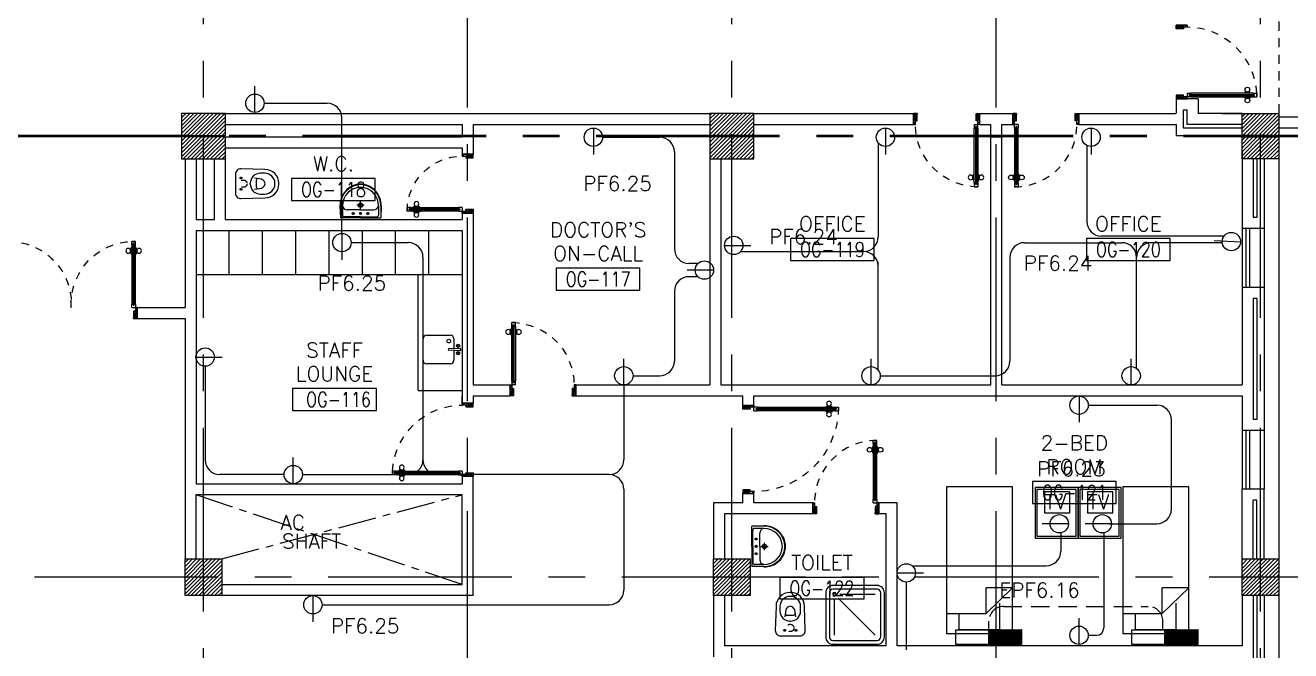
# Model space of a CAD drawing. Extents: x -0.4 to 93.5, y -1.1 to 78.4.
# Drawn here: x 66.21 to 83.44, y 26.35 to 34.87 of the extents above; entities that cross this region are included whole.
import ezdxf
from ezdxf.enums import TextEntityAlignment as Align

# ---------------------------------------------------------------- set-up
doc = ezdxf.new("R2010")
doc.units = 0
doc.header["$MEASUREMENT"] = 0
doc.header["$PDMODE"] = 34
for name, pattern in [('CENTER2', [1.125, 0.75, -0.125, 0.125, -0.125]), ('CENTERX2', [4, 2.5, -0.5, 0.5, -0.5]), ('DASHED', [0.75, 0.5, -0.25]), ('HIDDEN', [0.375, 0.25, -0.125]), ('HIDDEN2', [0.1875, 0.125, -0.0625])]:
    doc.linetypes.add(name, pattern=pattern)
doc.layers.get('0').update_dxf_attribs({"color": 11, "linetype": 'CONTINUOUS'})
doc.layers.get('DEFPOINTS').update_dxf_attribs({"color": 11, "linetype": 'CONTINUOUS'})
for name, color, linetype in [('AX-DIM', 11, 'CONTINUOUS'), ('AXES', 11, 'CENTERX2'), ('COL', 11, 'CONTINUOUS'), ('DOOR', 11, 'CONTINUOUS'), ('E-CLINE', 2, 'CONTINUOUS'), ('E-HLINE', 2, 'HIDDEN'), ('E-SOCKETS', 4, 'CONTINUOUS'), ('E-TEXT', 4, 'CONTINUOUS'), ('FIX', 11, 'CONTINUOUS'), ('FUR', 11, 'CONTINUOUS'), ('HAT', 11, 'CONTINUOUS'), ('INSUL', 11, 'CONTINUOUS'), ('Locker', 11, 'CONTINUOUS'), ('NON-MEDICAL', 11, 'CONTINUOUS'), ('PROJ-L', 11, 'CONTINUOUS'), ('RM-BOX', 11, 'CONTINUOUS'), ('RM-NAME', 11, 'CONTINUOUS'), ('RM-NO', 11, 'CONTINUOUS'), ('ROOF', 11, 'CONTINUOUS'), ('STR', 11, 'CONTINUOUS'), ('WALL', 11, 'CONTINUOUS'), ('WIN', 11, 'CONTINUOUS')]:
    doc.layers.add(name, color=color, linetype=linetype)
doc.styles.add('ROMANS', font='ROMANS.shx', dxfattribs={"width": 0.6})
doc.dimstyles.new('STANDARD in', dxfattribs={"dimtxt": 0.24, "dimasz": 0.1, "dimexe": 0.07, "dimexo": 0.05, "dimgap": 0.05, "dimtad": 1, "dimdec": 0, "dimlfac": 1000, "dimzin": 0, "dimdsep": 46, "dimtxsty": 'ROMANS', "dimblk": 'ARCHTICK', "dimcen": 0.05, "dimdle": 0.05, "dimclrd": 7, "dimclre": 7, "dimclrt": 2, "dimadec": 0, "dimazin": 0, "dimtfac": 1, "dimtdec": 0, "dimtmove": 2, "dimatfit": 3, "dimldrblk": 'ARCHTICK', "dimfxl": 0, "dimtolj": 1, "dimtzin": 0, "dimarcsym": 0})

# ---------------------------------------------------------------- blocks, each defined once
blk = doc.blocks.new('*X40')
at = {"color": 0}
for p, q in [((238729, 139875), (239203, 140350)), ((238729, 139928), (239150, 140350)), ((238729, 139981), (239097, 140350)), ((238729, 140034), (239044, 140350)), ((238729, 140087), (238991, 140350)), ((238729, 140140), (238938, 140350)), ((238729, 140193), (238885, 140350)), ((238729, 140246), (238832, 140350)), ((238729, 140299), (238779, 140350)), ((238756, 139850), (239229, 140322)), ((238809, 139850), (239229, 140269)), ((238862, 139850), (239229, 140216)), ((238915, 139850), (239229, 140163)), ((238968, 139850), (239229, 140110)), ((239021, 139850), (239229, 140057)), ((239074, 139850), (239229, 140004)), ((239128, 139850), (239229, 139951)), ((239181, 139850), (239229, 139898))]:
    blk.add_line(p, q, dxfattribs=at)
blk = doc.blocks.new('COL50')
at = {"layer": 'COL'}
blk.add_lwpolyline([(-250, 250), (-250, -250), (250, -250), (250, 250)], close=True, dxfattribs=at)
blk = doc.blocks.new('RM1')
at = {"layer": 'RM-BOX'}
blk.add_lwpolyline([(570, -200), (-570, -200), (-570, -500), (570, -500)], close=True, dxfattribs=at)
at = {"layer": 'RM-NAME', "style": 'ROMANS'}
for tag, p in [('ROOMNAME1', (0, 324)), ('ROOMNAME2', (0, 0))]:
    blk.add_attdef(tag, text='', height=200, dxfattribs=at).set_placement(p, align=Align.MIDDLE)
at = {"layer": 'RM-NO', "style": 'ROMANS', "width": 0.8}
blk.add_attdef('ROOMNO', text='', height=200, dxfattribs=at).set_placement((0, -350), align=Align.MIDDLE)
blk = doc.blocks.new('_ARCHTICK')
at = {"color": 0, "linetype": 'ByBlock', "const_width": 0.15}
blk.add_lwpolyline([(-0.5, -0.5), (0.5, 0.5)], dxfattribs=at)
blk = doc.blocks.new('*D160')
at = {"layer": 'AX-DIM', "color": 7, "lineweight": -2, "ltscale": 0.3}
for p, q in [((83.332, 64.82), (92.202, 64.82)), ((92.132, 64.87), (92.132, 5.45)), ((83.332, 5.5), (92.202, 5.5))]:
    blk.add_line(p, q, dxfattribs=at)
at = {"layer": 'DEFPOINTS', "color": 0, "ltscale": 0.3}
for p in [(83.282, 64.82), (83.282, 5.5), (92.132, 5.5)]:
    blk.add_point(p, dxfattribs=at)
at = {"layer": 'AX-DIM', "color": 7, "lineweight": -2, "ltscale": 0.3, "xscale": 0.1, "yscale": 0.1, "zscale": 0.1}
for p, rotation in [((92.132, 64.82), 90), ((92.132, 5.5), 270)]:
    blk.add_blockref('_ARCHTICK', p, dxfattribs=dict(at, rotation=rotation))
at = {"layer": 'AX-DIM', "color": 2, "ltscale": 0.3, "insert": (91.962, 35.16), "char_height": 0.24, "attachment_point": 5, "rotation": 90, "style": 'ROMANS'}
blk.add_mtext('\\A1;59320', dxfattribs=at)
blk = doc.blocks.new('*X66')
at = {"color": 0}
for p, q in [((245929, 139863), (246416, 140350)), ((245929, 139916), (246363, 140350)), ((245929, 139969), (246310, 140350)), ((245929, 140022), (246257, 140350)), ((245929, 140075), (246204, 140350)), ((245929, 140128), (246151, 140350)), ((245929, 140181), (246098, 140350)), ((245929, 140234), (246045, 140350)), ((245929, 140287), (245991, 140350)), ((245929, 140340), (245938, 140350)), ((245969, 139850), (246429, 140310)), ((246022, 139850), (246429, 140256)), ((246075, 139850), (246429, 140203)), ((246128, 139850), (246429, 140150)), ((246181, 139850), (246429, 140097)), ((246234, 139850), (246429, 140044)), ((246287, 139850), (246429, 139991)), ((246340, 139850), (246429, 139938)), ((246393, 139850), (246429, 139885))]:
    blk.add_line(p, q, dxfattribs=at)
blk = doc.blocks.new('*X67')
at = {"color": 0}
for p, q in [((253128, 139850), (253628, 140350)), ((253129, 139903), (253575, 140350)), ((253129, 139956), (253522, 140350)), ((253129, 140009), (253469, 140350)), ((253129, 140062), (253416, 140350)), ((253129, 140115), (253363, 140350)), ((253129, 140168), (253310, 140350)), ((253129, 140221), (253257, 140350)), ((253129, 140274), (253204, 140350)), ((253129, 140327), (253151, 140350)), ((253181, 139850), (253629, 140297)), ((253234, 139850), (253629, 140244)), ((253287, 139850), (253629, 140191)), ((253340, 139850), (253629, 140138)), ((253393, 139850), (253629, 140085)), ((253446, 139850), (253629, 140032)), ((253499, 139850), (253629, 139979)), ((253553, 139850), (253629, 139926)), ((253606, 139850), (253629, 139873))]:
    blk.add_line(p, q, dxfattribs=at)
blk = doc.blocks.new('DOOR90')
at = {"layer": 'DOOR', "color": 0, "linetype": 'ByBlock'}
for p, q in [((-150, 0), (-150, -25)), ((-150, 0), (0, 0)), ((0, -50), (0, 0)), ((-1000, -25), (-1000, -75)), ((-1000, -75), (-1000, -25)), ((-950, -25), (-1000, -25)), ((-950, -75), (-1000, -75)), ((-970, -42), (-970, -58)), ((-950, -42), (-970, -42)), ((-950, -58), (-970, -58)), ((-950, -25), (-950, -42)), ((-950, -58), (-950, -75)), ((-918, -25), (-918, -18)), ((-828, -18), (-918, -18)), ((-918, -75), (-918, -82)), ((-828, -82), (-918, -82)), ((-905, -18), (-905, -9)), ((-905, -9), (-840, -9)), ((-905, -18), (-840, -18)), ((-905, -82), (-905, -91)), ((-905, -82), (-840, -82)), ((-905, -91), (-840, -91)), ((-840, -18), (-840, -9)), ((-840, -82), (-840, -91)), ((-828, -25), (-828, -18)), ((-828, -75), (-828, -82)), ((-200, -42), (-200, -25)), ((-200, -25), (-150, -25)), ((-180, -42), (-200, -42)), ((-200, -75), (-200, -58)), ((-200, -58), (-180, -58)), ((-150, -75), (-200, -75)), ((-180, -58), (-180, -42)), ((-150, -75), (-150, -25)), ((-150, -25), (-100, -25)), ((-100, -25), (-100, -50)), ((-100, -50), (0, -50)), ((-100, -850), (0, -850)), ((-100, -875), (-100, -850)), ((0, -850), (0, -900)), ((-150, -900), (-150, -875)), ((-150, -875), (-100, -875)), ((0, -900), (-150, -900)), ((-150, -900), (0, -900))]:
    blk.add_line(p, q, dxfattribs=at)
at = {"layer": 'DOOR', "color": 9, "linetype": 'ByBlock'}
for p, q in [((0, -50), (-114, 0)), ((0, -50), (-40, 0)), ((0, -50), (-100, -37)), ((0, -850), (-114, -900)), ((0, -850), (-100, -863)), ((0, -850), (-40, -900))]:
    blk.add_line(p, q, dxfattribs=at)
at = {"layer": 'DOOR', "linetype": 'ByBlock'}
for p, q in [((-200, -25), (-950, -25)), ((-200, -42), (-950, -42)), ((-200, -58), (-950, -58)), ((-950, -75), (-200, -75))]:
    blk.add_line(p, q, dxfattribs=at)
at = {"layer": 'DOOR', "color": 0, "linetype": 'ByBlock'}
for centre in [(-873, 24), (-873, -124)]:
    blk.add_circle(centre, 32.4, dxfattribs=at)
at = {"layer": 'DOOR', "color": 9, "linetype": 'ByBlock'}
for centre, radius, start, end in [((0, -50), 154, 161.1053, 166.2858), ((0, -50), 134, 158.1598, 169.28), ((0, -50), 94.4, 148.0182, 180), ((0, -50), 74.4, 137.7764, 180), ((0, -50), 114, 154.0838, 167.3774), ((0, -50), 54.4, 113.2074, 180), ((0, -50), 34.4, 90, 180), ((0, -50), 14.4, 90, 180), ((0, -850), 94.4, 180, 211.9818), ((0, -850), 74.4, 180, 222.2236), ((0, -850), 54.4, 180, 246.7926), ((0, -850), 34.4, 180, 270), ((0, -850), 14.4, 180, 270), ((0, -850), 154, 193.7142, 198.8947), ((0, -850), 134, 190.72, 201.8402)]:
    blk.add_arc(centre, radius, start, end, dxfattribs=at)
at = {"layer": 'DOOR', "linetype": 'HIDDEN', "ltscale": 0.5}
blk.add_arc((-150, -25), 850, 180, 270, dxfattribs=at)
blk = doc.blocks.new('DOOR100')
at = {"layer": 'DOOR', "color": 0, "linetype": 'ByBlock'}
for p, q in [((-75, 1218), (-82, 1218)), ((-82, 1128), (-82, 1218)), ((-25, 1300), (-75, 1300)), ((-75, 1300), (-25, 1300)), ((-75, 1250), (-75, 1300)), ((-58, 1250), (-75, 1250)), ((-42, 1270), (-58, 1270)), ((-58, 1250), (-58, 1270)), ((-42, 1250), (-42, 1270)), ((-25, 1250), (-42, 1250)), ((-25, 1250), (-25, 1300)), ((-25, 1218), (-18, 1218)), ((-18, 1128), (-18, 1218)), ((-82, 1205), (-91, 1205)), ((-91, 1205), (-91, 1140)), ((-82, 1140), (-91, 1140)), ((-82, 1205), (-82, 1140)), ((-75, 1128), (-82, 1128)), ((-25, 1128), (-18, 1128)), ((-18, 1205), (-9, 1205)), ((-18, 1205), (-18, 1140)), ((-18, 1140), (-9, 1140)), ((-9, 1205), (-9, 1140)), ((-75, 200), (-58, 200)), ((-75, 150), (-75, 200)), ((-58, 200), (-58, 180)), ((-58, 180), (-42, 180)), ((-42, 200), (-25, 200)), ((-42, 180), (-42, 200)), ((-25, 200), (-25, 150)), ((-1200, 0), (-1200, 150)), ((-1200, 150), (-1175, 150)), ((-1200, 150), (-1200, 0)), ((-1150, 0), (-1200, 0)), ((-1175, 150), (-1175, 100)), ((-1175, 100), (-1150, 100)), ((-1150, 100), (-1150, 0)), ((-75, 150), (-25, 150)), ((-50, 100), (-50, 0)), ((-25, 100), (-50, 100)), ((-50, 0), (0, 0)), ((0, 150), (-25, 150)), ((-25, 150), (-25, 100)), ((0, 150), (0, 0))]:
    blk.add_line(p, q, dxfattribs=at)
at = {"layer": 'DOOR', "linetype": 'ByBlock'}
for p, q in [((-75, 1250), (-75, 200)), ((-58, 200), (-58, 1250)), ((-42, 200), (-42, 1250)), ((-25, 200), (-25, 1250)), ((0, 0), (0, 150))]:
    blk.add_line(p, q, dxfattribs=at)
at = {"layer": 'DOOR', "color": 9, "linetype": 'ByBlock'}
for p, q in [((-1150, 0), (-1200, 114)), ((-1150, 0), (-1200, 40)), ((-1150, 0), (-1163, 100)), ((-50, 0), (0, 114)), ((-50, 0), (-37, 100)), ((-50, 0), (0, 40))]:
    blk.add_line(p, q, dxfattribs=at)
at = {"layer": 'DOOR', "color": 0, "linetype": 'ByBlock'}
for centre in [(-124, 1173), (24, 1173)]:
    blk.add_circle(centre, 32.4, dxfattribs=at)
at = {"layer": 'DOOR', "linetype": 'HIDDEN', "ltscale": 0.5}
blk.add_arc((-25, 150), 1150, 90, 180.0001, dxfattribs=at)
at = {"layer": 'DOOR', "color": 9, "linetype": 'ByBlock'}
for centre, radius, start, end in [((-1150, 0), 154, 103.7142, 108.8947), ((-1150, 0), 134, 100.72, 111.8402), ((-1150, 0), 94.4, 90, 121.9818), ((-1150, 0), 74.4, 90, 132.2236), ((-1150, 0), 54.4, 90, 156.7926), ((-1150, 0), 34.4, 90, 180), ((-1150, 0), 14.4, 90, 180), ((-50, 0), 94.4, 58.0182, 90), ((-50, 0), 74.4, 47.7764, 90), ((-50, 0), 54.4, 23.2074, 90), ((-50, 0), 34.4, 0, 90), ((-50, 0), 14.4, 0, 90), ((-50, 0), 134, 68.1598, 79.28), ((-50, 0), 114, 64.0838, 77.3774), ((-50, 0), 154, 71.1053, 76.2858)]:
    blk.add_arc(centre, radius, start, end, dxfattribs=at)
blk = doc.blocks.new('C5')
at = {"layer": 'HAT', "linetype": 'ByBlock'}
h = blk.add_hatch(dxfattribs=at)
h.set_pattern_fill('ANSI31', color=256, scale=300, style=0)
h.set_pattern_definition([(45, (-223356.182, -51411.005), (-26.516504, 26.516504), [])])
h.paths.add_polyline_path([(300, 300), (0, 300), (0, 0), (300, 0)])
h.paths.add_polyline_path([(600, 300), (300, 300), (300, 0), (600, 0)])
at = {"layer": 'COL'}
blk.add_lwpolyline([(600, 300), (0, 300), (0, 0), (600, 0)], close=True, dxfattribs=at)
blk = doc.blocks.new('DOOR80')
at = {"layer": 'DOOR', "color": 0, "linetype": 'ByBlock'}
for p, q in [((-30, 900), (-80, 900)), ((-80, 900), (-30, 900)), ((-80, 850), (-80, 900)), ((-47, 870), (-63, 870)), ((-63, 850), (-63, 870)), ((-47, 850), (-47, 870)), ((-30, 850), (-30, 900)), ((-87, 805), (-96, 805)), ((-96, 805), (-96, 740)), ((-87, 740), (-96, 740)), ((-80, 818), (-87, 818)), ((-87, 728), (-87, 818)), ((-87, 805), (-87, 740)), ((-80, 728), (-87, 728)), ((-63, 850), (-80, 850)), ((-30, 850), (-47, 850)), ((-30, 818), (-22, 818)), ((-30, 728), (-22, 728)), ((-22, 728), (-22, 818)), ((-22, 805), (-13, 805)), ((-22, 805), (-22, 740)), ((-22, 740), (-13, 740)), ((-13, 805), (-13, 740)), ((-80, 200), (-63, 200)), ((-80, 150), (-80, 200)), ((-63, 200), (-63, 180)), ((-63, 180), (-47, 180)), ((-47, 200), (-30, 200)), ((-47, 180), (-47, 200)), ((-30, 200), (-30, 150)), ((-805, 0), (-805, 150)), ((-805, 150), (-780, 150)), ((-805, 150), (-805, 0)), ((-755, 0), (-805, 0)), ((-780, 150), (-780, 100)), ((-780, 100), (-755, 100)), ((-755, 100), (-755, 0)), ((-80, 150), (-30, 150)), ((-55, 100), (-55, 0)), ((-30, 100), (-55, 100)), ((-55, 0), (-5, 0)), ((-5, 150), (-30, 150)), ((-30, 150), (-30, 100)), ((-5, 150), (-5, 0))]:
    blk.add_line(p, q, dxfattribs=at)
at = {"layer": 'DOOR', "linetype": 'ByBlock'}
for p, q in [((-80, 850), (-80, 200)), ((-63, 200), (-63, 850)), ((-47, 200), (-47, 850)), ((-30, 200), (-30, 850)), ((-5, 0), (-5, 150))]:
    blk.add_line(p, q, dxfattribs=at)
at = {"layer": 'DOOR', "color": 9, "linetype": 'ByBlock'}
for p, q in [((-755, 0), (-805, 114)), ((-755, 0), (-805, 40)), ((-755, 0), (-768, 100)), ((-55, 0), (-5, 114)), ((-55, 0), (-41, 100)), ((-55, 0), (-5, 40))]:
    blk.add_line(p, q, dxfattribs=at)
at = {"layer": 'DOOR', "color": 0, "linetype": 'ByBlock'}
for centre in [(-128, 773), (19, 773)]:
    blk.add_circle(centre, 32.4, dxfattribs=at)
at = {"layer": 'DOOR', "linetype": 'HIDDEN', "ltscale": 0.5}
blk.add_arc((-30, 150), 750, 90, 180, dxfattribs=at)
at = {"layer": 'DOOR', "color": 9, "linetype": 'ByBlock'}
for centre, radius, start, end in [((-755, 0), 154, 103.7142, 108.8947), ((-755, 0), 134, 100.72, 111.8402), ((-755, 0), 94.4, 90, 121.9818), ((-755, 0), 74.4, 90, 132.2236), ((-755, 0), 54.4, 90, 156.7926), ((-755, 0), 34.4, 90, 180), ((-755, 0), 14.4, 90, 180), ((-55, 0), 94.4, 58.0182, 90), ((-55, 0), 74.4, 47.7764, 90), ((-55, 0), 54.4, 23.2074, 90), ((-55, 0), 34.4, 0, 90), ((-55, 0), 14.4, 0, 90), ((-55, 0), 134, 68.1598, 79.28), ((-55, 0), 114, 64.0838, 77.3774), ((-55, 0), 154, 71.1053, 76.2858)]:
    blk.add_arc(centre, radius, start, end, dxfattribs=at)
blk = doc.blocks.new('DOOR-10')
at = {"layer": 'DOOR', "color": 0, "linetype": 'ByBlock'}
for p, q in [((-26, 1100), (-76, 1100)), ((-76, 1100), (-26, 1100)), ((-76, 1050), (-76, 1100)), ((-59, 1050), (-76, 1050)), ((-43, 1070), (-59, 1070)), ((-59, 1050), (-59, 1070)), ((-43, 1050), (-43, 1070)), ((-26, 1050), (-43, 1050)), ((-26, 1050), (-26, 1100)), ((-83, 1005), (-92, 1005)), ((-92, 1005), (-92, 940)), ((-83, 940), (-92, 940)), ((-76, 1018), (-83, 1018)), ((-83, 928), (-83, 1018)), ((-83, 1005), (-83, 940)), ((-76, 928), (-83, 928)), ((-26, 1018), (-18, 1018)), ((-26, 928), (-18, 928)), ((-18, 928), (-18, 1018)), ((-18, 1005), (-9, 1005)), ((-18, 1005), (-18, 940)), ((-18, 940), (-9, 940)), ((-9, 1005), (-9, 940)), ((-76, 200), (-59, 200)), ((-76, 150), (-76, 200)), ((-59, 200), (-59, 180)), ((-59, 180), (-43, 180)), ((-43, 200), (-26, 200)), ((-43, 180), (-43, 200)), ((-26, 200), (-26, 150)), ((-1001, 0), (-1001, 150)), ((-1001, 150), (-976, 150)), ((-1001, 150), (-1001, 0)), ((-951, 0), (-1001, 0)), ((-976, 150), (-976, 100)), ((-976, 100), (-951, 100)), ((-951, 100), (-951, 0)), ((-76, 150), (-26, 150)), ((-51, 100), (-51, 0)), ((-26, 100), (-51, 100)), ((-51, 0), (-1, 0)), ((-1, 150), (-26, 150)), ((-26, 150), (-26, 100))]:
    blk.add_line(p, q, dxfattribs=at)
at = {"layer": 'DOOR', "linetype": 'ByBlock'}
for p, q in [((-76, 1050), (-76, 200)), ((-59, 200), (-59, 1050)), ((-43, 200), (-43, 1050)), ((-26, 200), (-26, 1050))]:
    blk.add_line(p, q, dxfattribs=at)
at = {"layer": 'DOOR', "color": 9, "linetype": 'ByBlock'}
for p, q in [((-951, 0), (-1001, 114)), ((-951, 0), (-1001, 40)), ((-951, 0), (-964, 100)), ((-51, 0), (-1, 114)), ((-51, 0), (-37, 100)), ((-51, 0), (-1, 40)), ((-1, 0), (-1, 150))]:
    blk.add_line(p, q, dxfattribs=at)
at = {"layer": 'DOOR', "color": 0, "linetype": 'ByBlock'}
for centre in [(-124, 973), (23, 973)]:
    blk.add_circle(centre, 32.4, dxfattribs=at)
at = {"layer": 'DOOR', "linetype": 'HIDDEN', "ltscale": 0.5}
blk.add_arc((-23, 149), 952, 93.1482, 179.9482, dxfattribs=at)
at = {"layer": 'DOOR', "color": 9, "linetype": 'ByBlock'}
for centre, radius, start, end in [((-951, 0), 154, 103.7142, 108.8947), ((-951, 0), 134, 100.72, 111.8402), ((-951, 0), 94.4, 90, 121.9818), ((-951, 0), 74.4, 90, 132.2236), ((-951, 0), 54.4, 90, 156.7926), ((-951, 0), 34.4, 90, 180), ((-951, 0), 14.4, 90, 180), ((-51, 0), 94.4, 58.0182, 90), ((-51, 0), 74.4, 47.7764, 90), ((-51, 0), 54.4, 23.2074, 90), ((-51, 0), 34.4, 0, 90), ((-51, 0), 14.4, 0, 90), ((-51, 0), 134, 68.1598, 79.28), ((-51, 0), 114, 64.0838, 77.3774), ((-51, 0), 154, 71.1053, 76.2858)]:
    blk.add_arc(centre, radius, start, end, dxfattribs=at)
blk = doc.blocks.new('A$C272A55A0')
at = {"layer": 'DOOR', "color": 0, "linetype": 'ByBlock'}
for p, q in [((0, 900), (0, 1050)), ((50, 1050), (0, 1050)), ((50, 950), (50, 1050)), ((1750, 950), (1750, 1050)), ((1750, 1050), (1800, 1050)), ((1800, 1050), (1800, 900)), ((0, 900), (25, 900)), ((25, 950), (50, 950)), ((25, 900), (25, 950)), ((75, 900), (25, 900)), ((25, 850), (25, 900)), ((58, 870), (42, 870)), ((42, 870), (42, 850)), ((58, 850), (58, 870)), ((75, 900), (75, 850)), ((1725, 900), (1775, 900)), ((1725, 900), (1725, 850)), ((1742, 870), (1758, 870)), ((1742, 850), (1742, 870)), ((1775, 950), (1750, 950)), ((1758, 870), (1758, 850)), ((1775, 900), (1775, 950)), ((1800, 900), (1775, 900)), ((1775, 850), (1775, 900)), ((42, 850), (25, 850)), ((75, 850), (58, 850)), ((1725, 850), (1742, 850)), ((1758, 850), (1775, 850)), ((1725, 173), (1718, 173)), ((1718, 173), (1718, 83)), ((1775, 173), (1782, 173)), ((1782, 173), (1782, 83)), ((25, 50), (42, 50)), ((25, 50), (25, 0)), ((25, 0), (75, 0)), ((75, 0), (25, 0)), ((42, 50), (42, 30)), ((42, 30), (58, 30)), ((58, 50), (75, 50)), ((58, 50), (58, 30)), ((75, 50), (75, 0)), ((1718, 160), (1709, 160)), ((1709, 95), (1709, 160)), ((1718, 95), (1709, 95)), ((1718, 95), (1718, 160)), ((1725, 83), (1718, 83)), ((1742, 50), (1725, 50)), ((1725, 50), (1725, 0)), ((1775, 0), (1725, 0)), ((1725, 0), (1775, 0)), ((1742, 50), (1742, 30)), ((1758, 30), (1742, 30)), ((1775, 50), (1758, 50)), ((1758, 50), (1758, 30)), ((1775, 83), (1782, 83)), ((1775, 50), (1775, 0)), ((1782, 160), (1791, 160)), ((1782, 95), (1782, 160)), ((1782, 95), (1791, 95)), ((1791, 95), (1791, 160))]:
    blk.add_line(p, q, dxfattribs=at)
at = {"layer": 'DOOR', "color": 9, "linetype": 'ByBlock'}
for p, q in [((50, 1050), (0, 1010)), ((50, 1050), (0, 937)), ((50, 1050), (37, 950)), ((1750, 1050), (1800, 1010)), ((1750, 1050), (1800, 937)), ((1750, 1050), (1763, 950))]:
    blk.add_line(p, q, dxfattribs=at)
at = {"layer": 'DOOR', "linetype": 'ByBlock'}
for p, q in [((25, 850), (25, 50)), ((42, 850), (42, 50)), ((58, 850), (58, 50)), ((75, 50), (75, 850)), ((1725, 50), (1725, 850)), ((1742, 850), (1742, 50)), ((1758, 850), (1758, 50)), ((1775, 850), (1775, 50))]:
    blk.add_line(p, q, dxfattribs=at)
at = {"layer": 'DOOR', "color": 0, "linetype": 'ByBlock'}
for centre in [(1676, 128), (1824, 128)]:
    blk.add_circle(centre, 32.4, dxfattribs=at)
at = {"layer": 'DOOR', "color": 9, "linetype": 'ByBlock'}
for centre, radius, start, end in [((50, 1050), 34.4, 180, 270), ((50, 1050), 14.4, 180, 270), ((1750, 1050), 14.4, 270, 0), ((1750, 1050), 34.4, 270, 0), ((50, 1050), 54.4, 203.2074, 270), ((50, 1050), 74.4, 227.7764, 270), ((50, 1050), 94.4, 238.0182, 270), ((50, 1050), 114, 244.0838, 257.3774), ((50, 1050), 134, 248.1598, 259.28), ((50, 1050), 154, 251.1053, 256.2858), ((1750, 1050), 54.4, 270, 336.7926), ((1750, 1050), 74.4, 270, 312.2236), ((1750, 1050), 94.4, 270, 301.9818), ((1750, 1050), 114, 282.6226, 295.9162), ((1750, 1050), 134, 280.72, 291.8402), ((1750, 1050), 154, 283.7142, 288.8947)]:
    blk.add_arc(centre, radius, start, end, dxfattribs=at)
at = {"layer": 'DOOR', "linetype": 'HIDDEN', "ltscale": 0.5}
for centre, start, end in [((50, 851), 268.3174, 3.2965), ((1750, 851), 176.7035, 271.6826)]:
    blk.add_arc(centre, 851, start, end, dxfattribs=at)
at = {"layer": 'WALL', "linetype": 'ByBlock'}
blk.add_line((1800, 900), (1800, 1050), dxfattribs=at)
blk = doc.blocks.new('LAV1')
at = {"layer": 'FIX', "linetype": 'ByBlock', "ltscale": 0.3}
for p, q in [((-280, 210), (-275, 50)), ((-245, 210), (-245, 85)), ((245, 210), (245, 85)), ((280, 210), (275, 50)), ((0, 60), (-220, 60)), ((0, 60), (220, 60))]:
    blk.add_line(p, q, dxfattribs=at)
at = {"layer": 'FIX', "linetype": 'Continuous', "lineweight": 20}
for p, q in [((-275, 210), (-275, 50)), ((275, 210), (275, 50)), ((0, 50), (-275, 50)), ((0, 50), (-252, 50)), ((0, 155), (-181, 155)), ((0, 155), (181, 155)), ((0, 50), (252, 50)), ((0, 50), (275, 50))]:
    blk.add_line(p, q, dxfattribs=at)
at = {"layer": 'FIX', "linetype": 'DASHED', "lineweight": 20, "ltscale": 0.05}
for p, q in [((50, 220), (-50, 220)), ((0, 170), (0, 270)), ((0, 170), (0, 270))]:
    blk.add_line(p, q, dxfattribs=at)
at = {"layer": 'FIX', "lineweight": 20}
for p, q in [((16, 107), (-15, 107)), ((0, 92), (0, 123))]:
    blk.add_line(p, q, dxfattribs=at)
for centre, radius in [((0, 220), 29.5), ((0, 220), 22.5), ((0, 107), 15.5)]:
    blk.add_circle(centre, radius, dxfattribs=at)
at = {"layer": 'FIX', "linetype": 'HIDDEN', "lineweight": 20, "ltscale": 0.05}
for centre in [(-100, 107), (100, 107)]:
    blk.add_circle(centre, 12.4, dxfattribs=at)
at = {"layer": 'FIX', "linetype": 'ByBlock', "ltscale": 0.3}
for centre, radius, start, end in [((7, 220), 287, 91.3776, 182.0064), ((-7, 220), 287, 357.9936, 88.6224), ((-220, 85), 24.9, 179.7021, 269.9486), ((220, 85), 24.9, 270.0514, 0.2979)]:
    blk.add_arc(centre, radius, start, end, dxfattribs=at)
at = {"layer": 'FIX', "linetype": 'Continuous', "lineweight": 20}
for centre, radius, start, end in [((8, 217), 283, 91.6988, 181.351), ((8, 212), 253, 91.7328, 180.4884), ((-8, 217), 283, 358.649, 88.3012), ((-8, 212), 253, 359.5116, 88.2672), ((-179, 222), 66.9, 190.2006, 268.0786), ((179, 222), 66.9, 271.9214, 349.7994)]:
    blk.add_arc(centre, radius, start, end, dxfattribs=at)
blk = doc.blocks.new('WC1')
at = {"layer": 'FIX', "lineweight": 20}
for p, q in [((-210, 204), (-538, 194)), ((-727, 5), (-727, -5)), ((-674, 5), (-674, -5)), ((-534, 24), (-540, 0)), ((-540, 0), (-534, -24)), ((-475, 141), (-538, 141)), ((-395, 76), (-490, 60)), ((-339, 5), (-339, -5)), ((-538, -141), (-475, -141)), ((-490, -60), (-395, -76)), ((-538, -194), (-210, -204))]:
    blk.add_line(p, q, dxfattribs=at)
at = {"layer": 'FIX', "linetype": 'Continuous', "lineweight": 20}
blk.add_line((-420, -47), (-420, 45), dxfattribs=at)
at = {"layer": 'FIX', "lineweight": 20}
blk.add_lwpolyline([(-213, -204), (-210, -204, 0.414214), (-137, -131), (-137, 0), (-137, 131, 0.414214), (-210, 204)], format="xyb", dxfattribs=at)
at = {"layer": 'FIX', "linetype": 'HIDDEN2', "lineweight": 20, "ltscale": 0.3}
blk.add_circle((-245, 0), 49.8, dxfattribs=at)
at = {"layer": 'FIX', "linetype": 'HIDDEN', "lineweight": 20, "ltscale": 0.05}
for centre in [(-213, 78), (-213, -77)]:
    blk.add_circle(centre, 11.6, dxfattribs=at)
at = {"layer": 'FIX', "lineweight": 20}
for centre, radius, start, end in [((-538, 5), 189, 90, 180), ((-538, 5), 136, 90, 180), ((-473, -7), 68.2, 128.9242, 152.8468), ((-464, -18), 82, 108.496, 128.9242), ((-475, 5), 136, 360, 90), ((-538, -5), 189, 180, 270), ((-538, -5), 136, 180, 270), ((-473, 7), 68.2, 207.1532, 231.0758), ((-464, 18), 82, 231.0758, 251.504), ((-475, -5), 136, 270, 0)]:
    blk.add_arc(centre, radius, start, end, dxfattribs=at)
at = {"layer": 'FIX', "linetype": 'Continuous', "lineweight": 20}
for centre, start, end in [((-443, 46), 357.6662, 91.6121), ((-442, -46), 268.3879, 2.3338)]:
    blk.add_arc(centre, 22.3, start, end, dxfattribs=at)
blk = doc.blocks.new('SHR1')
at = {"layer": 'FIX'}
for p, q in [((-196, 196), (-700, 700)), ((-143, 218), (-143, 700)), ((-218, 143), (-700, 143))]:
    blk.add_line(p, q, dxfattribs=at)
for points in [[(-825, 125), (-825, 725, -0.414214), (-725, 825), (-125, 825, -0.414214), (-25, 725), (-25, 125, -0.414214), (-125, 25), (-725, 25, -0.414214)], [(-775, 125), (-775, 725, -0.414214), (-725, 775), (-125, 775, -0.414214), (-75, 725), (-75, 125, -0.414214), (-125, 75), (-725, 75, -0.414214)]]:
    blk.add_lwpolyline(points, format="xyb", close=True, dxfattribs=at)
for radius in [25, 15]:
    blk.add_circle((-143, 143), radius, dxfattribs=at)
blk = doc.blocks.new('BHU')
at = {"color": 8}
for p, q in [((0, -311), (145, 1)), ((0, -340), (159, 1)), ((0, -370), (173, 1)), ((0, -399), (187, 1)), ((0, -281), (132, 1)), ((0, -251), (118, 1)), ((0, -15), (7, 1)), ((0, -44), (21, 1)), ((0, -74), (35, 1)), ((0, -104), (49, 1)), ((0, -133), (63, 1)), ((0, -163), (76, 1)), ((0, -192), (90, 1)), ((0, -222), (104, 1)), ((0, -429), (199, -1)), ((4, -450), (199, -31)), ((18, -450), (199, -61)), ((32, -450), (199, -90)), ((45, -450), (199, -120)), ((59, -450), (199, -149)), ((73, -450), (199, -179)), ((87, -450), (199, -208)), ((101, -450), (199, -238)), ((114, -450), (199, -268)), ((128, -450), (199, -297)), ((142, -450), (199, -327)), ((156, -450), (199, -356)), ((169, -450), (199, -386)), ((183, -450), (199, -416)), ((197, -450), (199, -445))]:
    blk.add_line(p, q, dxfattribs=at)
at = {"layer": 'E-SOCKETS'}
for p, q in [((0, 450), (199, 450)), ((0, -450), (0, 450)), ((199, 450), (199, -450))]:
    blk.add_line(p, q, dxfattribs=at)
at = {"layer": 'E-SOCKETS', "color": 4}
for p, q in [((0, 1), (199, 1)), ((0, -450), (199, -450))]:
    blk.add_line(p, q, dxfattribs=at)

msp = doc.modelspace()

# ---------------------------------------------------------------- hatches: boundary and pattern name
at = {"layer": 'HAT'}
h = msp.add_hatch(dxfattribs=at)
h.set_pattern_fill('ANSI31', color=256, scale=0.3, style=0)
h.set_pattern_definition([(45, (-249.90383, -17.721005), (-0.0265165043, 0.0265165043), [])])
h.paths.add_polyline_path([(83.0324, 33.67), (82.7824, 33.67), (82.7824, 33.37), (83.0324, 33.37)])
h.paths.add_polyline_path([(83.2824, 33.67), (83.0324, 33.67), (83.0324, 33.37), (83.2824, 33.37)])
h = msp.add_hatch(dxfattribs=at)
h.set_pattern_fill('ANSI31', color=256, scale=0.3, style=0)
h.set_pattern_definition([(45, (-249.90383, -18.041005), (-0.0265165043, 0.0265165043), [])])
h.paths.add_polyline_path([(83.0324, 33.35), (82.7824, 33.35), (82.7824, 33.05), (83.0324, 33.05)])
h.paths.add_polyline_path([(83.2824, 33.35), (83.0324, 33.35), (83.0324, 33.05), (83.2824, 33.05)])

# ---------------------------------------------------------------- linework, layer by layer
at = {"layer": 'AXES'}
for p, q in [((68.6324, -1.1143), (68.6324, 77.6984)), ((75.8324, -1.1143), (75.8324, 77.6984)), ((83.0324, -1.1143), (83.0324, 77.6984)), ((72.2324, 5.75), (72.2324, 64.57)), ((79.4324, 5.75), (79.4324, 64.52)), ((92.4824, 33.37), (30.1924, 33.37)), ((92.4824, 33.35), (30.1924, 33.35)), ((92.8324, 27.35), (40.7424, 27.35))]:
    msp.add_line(p, q, dxfattribs=at)
at = {"layer": 'COL'}
for points in [[(82.7824, 33.67), (83.2824, 33.67), (83.2824, 33.37), (82.7824, 33.37)], [(82.7824, 33.35), (83.2824, 33.35), (83.2824, 33.05), (82.7824, 33.05)]]:
    msp.add_lwpolyline(points, close=True, dxfattribs=at)
at = {"layer": 'E-CLINE', "color": 4, "linetype": 'ByBlock'}
for p, q in [((69.459, 33.8081), (70.3199, 33.8081)), ((70.5199, 32.035), (70.5199, 33.6081)), ((74.0699, 33.345), (74.8485, 33.345)), ((75.0485, 33.145), (75.0485, 31.8246)), ((70.6449, 31.91), (71.4235, 31.91)), ((71.6235, 31.71), (71.6235, 30.0604)), ((75.3702, 31.6246), (75.2485, 31.6246)), ((75.3702, 31.4454), (75.2485, 31.4454)), ((75.0485, 31.2454), (75.0485, 30.295)), ((68.6564, 30.225), (68.6564, 28.95)), ((71.6235, 30.0604), (71.6235, 28.95)), ((74.4849, 30.095), (74.8485, 30.095)), ((77.8527, 30.095), (79.4189, 30.095)), ((74.3599, 29.97), (74.3599, 28.95)), ((80.6857, 29.695), (81.6198, 29.695)), ((81.8198, 28.2786), (81.8198, 29.495)), ((69.7319, 28.75), (68.8564, 28.75)), ((69.9819, 28.75), (71.4235, 28.75)), ((74.1599, 28.75), (71.8235, 28.75)), ((74.3599, 28.55), (74.3599, 27.175)), ((78.2855, 27.5075), (80.1137, 27.5075)), ((78.2074, 27.285), (78.2074, 26.36)), ((70.2487, 26.975), (74.1599, 26.975)), ((80.6857, 26.56), (80.7996, 26.56))]:
    msp.add_line(p, q, dxfattribs=at)
at = {"layer": 'E-CLINE', "color": 4}
for p, q in [((77.8246, 33.2695), (77.8246, 31.9882)), ((80.6684, 33.2335), (80.6684, 32.1957)), ((79.8189, 31.9086), (81.1449, 31.9086)), ((82.5343, 31.9957), (80.8684, 31.9957)), ((82.512, 31.9086), (81.5449, 31.9086)), ((75.9505, 31.7882), (77.6246, 31.7882)), ((77.8246, 30.174), (77.8246, 31.6475)), ((79.6189, 31.7086), (79.6189, 30.295)), ((81.3449, 30.1959), (81.3449, 31.7086)), ((80.3137, 27.9556), (80.3137, 27.7075)), ((80.8996, 27.9556), (80.8996, 26.66)), ((80.9796, 28.0786), (81.6198, 28.0786))]:
    msp.add_line(p, q, dxfattribs=at)
at = {"layer": 'E-CLINE', "color": 4, "linetype": 'ByBlock'}
for centre, radius, start, end in [((70.3199, 33.6081), 0.2, 0, 90), ((74.8485, 33.145), 0.2, 0, 90), ((71.4235, 31.71), 0.2, 0, 90), ((75.2485, 31.8246), 0.2, 180, 270), ((75.2485, 31.2454), 0.2, 90, 180), ((74.8485, 30.295), 0.2, 270, 0), ((79.4189, 30.295), 0.2, 270, 0), ((81.6198, 29.495), 0.2, 0, 90), ((68.8564, 28.95), 0.2, 180, 270), ((71.4235, 28.95), 0.2, 270, 0), ((71.8235, 28.95), 0.2, 180, 270), ((74.1599, 28.95), 0.2, 270, 0), ((74.1599, 28.55), 0.2, 0, 90), ((81.6198, 28.2786), 0.2, 270, 0), ((80.1137, 27.7075), 0.2, 270, 0), ((74.1599, 27.175), 0.2, 270, 0), ((80.7996, 26.66), 0.1, 270, 0)]:
    msp.add_arc(centre, radius, start, end, dxfattribs=at)
at = {"layer": 'E-CLINE', "color": 4}
for centre, start, end in [((80.8684, 32.1957), 180, 270), ((77.6246, 31.9882), 270, 0), ((79.8189, 31.7086), 90, 180), ((81.1449, 31.7086), 0, 90), ((81.5449, 31.7086), 90, 180), ((77.6246, 31.5882), 0, 90)]:
    msp.add_arc(centre, 0.2, start, end, dxfattribs=at)
at = {"layer": 'E-HLINE', "color": 4}
for p, q in [((79.5332, 26.9525), (81.5033, 26.9525)), ((79.3332, 26.6344), (79.3332, 26.7525)), ((81.7033, 26.6344), (81.7033, 26.7525))]:
    msp.add_line(p, q, dxfattribs=at)
for centre, start, end in [((79.5332, 26.7525), 90, 180), ((81.5033, 26.7525), 0, 90)]:
    msp.add_arc(centre, 0.2, start, end, dxfattribs=at)
at = {"layer": 'E-SOCKETS'}
for p, q in [((69.334, 33.6831), (69.334, 34.0414)), ((73.9449, 33.47), (73.9449, 33.1117)), ((77.9242, 33.47), (77.9242, 33.1117)), ((80.7249, 33.47), (80.7249, 33.1117)), ((70.5199, 32.035), (70.5199, 31.6767)), ((82.761, 31.917), (82.4031, 31.9346)), ((75.7324, 31.8716), (76.0907, 31.8716)), ((75.5824, 31.535), (75.224, 31.535)), ((68.5314, 30.35), (68.8898, 30.35)), ((74.3599, 29.97), (74.3599, 30.3283)), ((77.7277, 29.97), (77.7277, 30.3283)), ((81.2711, 29.97), (81.2711, 30.3283)), ((80.5607, 29.82), (80.5607, 29.4617)), ((69.8569, 28.625), (69.8569, 28.9833)), ((80.5477, 28.5724), (79.9618, 28.5724)), ((79.9618, 28.5724), (79.9618, 27.885)), ((81.1336, 28.5724), (80.5477, 28.5724)), ((80.5477, 28.5724), (80.5477, 27.885)), ((80.5477, 27.885), (80.5477, 28.5724)), ((81.1336, 27.885), (81.1336, 28.5724)), ((80.417, 28.0786), (80.0586, 28.0786)), ((81.0029, 28.0786), (80.6445, 28.0786)), ((79.9618, 27.885), (80.5477, 27.885)), ((80.5477, 27.885), (81.1336, 27.885)), ((78.0824, 27.41), (78.4407, 27.41)), ((70.1237, 27.1), (70.1237, 26.7417)), ((80.5607, 26.435), (80.5607, 26.7933))]:
    msp.add_line(p, q, dxfattribs=at)
at = {"layer": 'E-SOCKETS', "color": 8}
for p, q in [((80.5227, 28.5474), (79.9868, 28.5474)), ((79.9868, 28.5474), (79.9868, 27.91)), ((80.5227, 27.91), (80.5227, 28.5474)), ((81.1086, 28.5474), (80.5727, 28.5474)), ((80.5727, 28.5474), (80.5727, 27.91)), ((81.1086, 27.91), (81.1086, 28.5474)), ((79.9868, 27.91), (80.5227, 27.91)), ((80.5727, 27.91), (81.1086, 27.91))]:
    msp.add_line(p, q, dxfattribs=at)
at = {"layer": 'E-SOCKETS'}
for points in [[(80.4336, 28.2291), (80.4336, 28.5151), (80.0886, 28.5151), (80.0886, 28.2291)], [(81.0196, 28.2291), (81.0196, 28.5151), (80.6745, 28.5151), (80.6745, 28.2291)]]:
    msp.add_lwpolyline(points, close=True, dxfattribs=at)
for centre in [(69.334, 33.8081), (73.9449, 33.345), (77.9242, 33.345), (80.7249, 33.345), (70.5199, 31.91), (75.8574, 31.8716), (82.6361, 31.9232), (75.4574, 31.535), (68.6564, 30.35), (74.3599, 30.095), (77.7277, 30.095), (81.2711, 30.095), (80.5607, 29.695), (69.8569, 28.75), (80.292, 28.0786), (80.8779, 28.0786), (78.2074, 27.41), (70.1237, 26.975), (80.5607, 26.56)]:
    msp.add_circle(centre, 0.125, dxfattribs=at)
at = {"layer": 'FUR'}
for p, q in [((79.6555, 28.5832), (78.7555, 28.5832)), ((78.7555, 28.5832), (78.7555, 26.5832)), ((79.6555, 26.5832), (79.6555, 28.5832)), ((82.0555, 28.5832), (81.1555, 28.5832)), ((81.1555, 28.5832), (81.1555, 26.5832)), ((82.0555, 26.5832), (82.0555, 28.5832)), ((79.2944, 26.8548), (79.2944, 27.2083)), ((79.6555, 27.2083), (79.2944, 27.2083)), ((79.2944, 26.8548), (79.6555, 27.2083)), ((81.6944, 26.8548), (81.6944, 27.2083)), ((82.0555, 27.2083), (81.6944, 27.2083)), ((81.6944, 26.8548), (82.0555, 27.2083)), ((79.4833, 26.6387), (79.4833, 26.9984)), ((81.8833, 26.6387), (81.8833, 26.9984)), ((78.7555, 26.8548), (79.2944, 26.8548)), ((78.9254, 26.8548), (78.9254, 26.6387)), ((81.1555, 26.8548), (81.6944, 26.8548)), ((81.3254, 26.8548), (81.3254, 26.6387)), ((78.7555, 26.5832), (79.6555, 26.5832)), ((78.9254, 26.6387), (79.4833, 26.6387)), ((81.1555, 26.5832), (82.0555, 26.5832)), ((81.3254, 26.6387), (81.8833, 26.6387))]:
    msp.add_line(p, q, dxfattribs=at)
at = {"layer": 'INSUL'}
for p, q in [((81.9824, 33.72), (82.0324, 33.72)), ((81.9824, 33.47), (81.9824, 33.72)), ((82.0324, 33.52), (82.0324, 33.72)), ((82.7824, 33.47), (81.9824, 33.47)), ((82.7824, 33.52), (82.0324, 33.52)), ((82.9324, 33.05), (82.9324, 32.25)), ((82.9824, 33.05), (82.9824, 32.25)), ((82.9824, 32.25), (82.9324, 32.25)), ((82.9824, 31.15), (82.9324, 31.15)), ((82.9324, 31.15), (82.9324, 29.5)), ((82.9824, 31.15), (82.9824, 29.5)), ((82.9824, 29.5), (82.9324, 29.5)), ((82.9824, 28.4), (82.9324, 28.4)), ((82.9324, 27.6), (82.9324, 28.4)), ((82.9824, 27.6), (82.9824, 28.4)), ((82.9324, 27.1), (82.9324, 24.3)), ((82.9824, 27.1), (82.9824, 24.3))]:
    msp.add_line(p, q, dxfattribs=at)
at = {"layer": 'Locker', "linetype": 'ByBlock', "ltscale": 0.3}
for p, q in [((68.9855, 31.475), (68.9855, 32.075)), ((69.4387, 31.475), (69.4387, 32.075)), ((69.8918, 31.475), (69.8918, 32.075)), ((70.3449, 31.475), (70.3449, 32.075)), ((70.798, 31.475), (70.798, 32.075)), ((71.2511, 31.475), (71.2511, 32.075)), ((71.7042, 31.475), (71.7042, 32.075)), ((68.5324, 31.475), (72.1574, 31.475))]:
    msp.add_line(p, q, dxfattribs=at)
at = {"layer": 'NON-MEDICAL'}
for p, q in [((71.5574, 29.8954), (71.5574, 31.475)), ((71.6242, 30.3066), (71.6242, 30.5995)), ((71.674, 30.6494), (71.9951, 30.6494)), ((72.045, 30.5995), (72.045, 30.463)), ((72.1332, 30.4691), (71.9779, 30.463)), ((72.1332, 30.437), (71.9779, 30.4431)), ((72.045, 30.4431), (72.045, 30.3066)), ((72.1332, 30.4691), (72.1332, 30.437)), ((71.9951, 30.2567), (71.674, 30.2567)), ((71.5574, 29.8954), (72.1574, 29.8954))]:
    msp.add_line(p, q, dxfattribs=at)
for centre, radius in [((71.9756, 30.5675), 0.0255), ((72.1021, 30.5028), 0.0217), ((72.1021, 30.5028), 0.014), ((72.1021, 30.4033), 0.0217), ((72.1021, 30.4033), 0.014)]:
    msp.add_circle(centre, radius, dxfattribs=at)
for centre, radius, start, end in [((71.674, 30.5995), 0.0499, 90, 180), ((71.9951, 30.5995), 0.0499, 0, 90), ((71.9779, 30.4531), 0.00997, 90, 270), ((71.674, 30.3066), 0.0499, 180, 270), ((71.9951, 30.3066), 0.0499, 270, 0)]:
    msp.add_arc(centre, radius, start, end, dxfattribs=at)
at = {"layer": 'PROJ-L'}
for p, q in [((83.2824, 33.15), (83.2824, 27.6)), ((83.2824, 27.1), (83.2824, 20.4))]:
    msp.add_line(p, q, dxfattribs=at)
at = {"layer": 'ROOF'}
for p, q in [((85.9324, 33.62), (83.2824, 33.62)), ((88.5074, 33.47), (83.2824, 33.47))]:
    msp.add_line(p, q, dxfattribs=at)
at = {"layer": 'STR', "linetype": 'HIDDEN2'}
msp.add_line((83.2824, 36.72), (83.2824, 33.67), dxfattribs=at)
at = {"layer": 'WALL'}
for p, q in [((81.8824, 33.87), (81.8824, 33.673)), ((82.1824, 33.87), (81.8824, 33.87)), ((82.1824, 33.87), (82.1824, 33.67)), ((68.7824, 33.67), (75.5324, 33.67)), ((76.1324, 33.67), (78.3074, 33.67)), ((78.3074, 33.52), (78.3074, 33.67)), ((79.2074, 33.67), (79.6574, 33.67)), ((79.2074, 33.52), (79.2074, 33.67)), ((79.6574, 33.52), (79.6574, 33.67)), ((80.5574, 33.52), (80.5574, 33.67)), ((80.5574, 33.67), (81.8794, 33.67)), ((82.7824, 33.67), (82.1824, 33.67)), ((82.5074, 33.67), (82.7824, 33.67)), ((68.9324, 33.52), (72.1574, 33.52)), ((72.1574, 33.52), (72.1574, 33.37)), ((72.3074, 33.52), (75.5324, 33.52)), ((72.3074, 33.52), (72.3074, 33.37)), ((76.1324, 33.52), (78.3074, 33.52)), ((79.2074, 33.52), (79.3574, 33.52)), ((79.3574, 33.37), (79.3574, 33.52)), ((79.5074, 33.37), (79.5074, 33.52)), ((79.5074, 33.52), (79.6574, 33.52)), ((80.5574, 33.52), (81.8794, 33.52)), ((81.8824, 33.517), (81.8824, 33.37)), ((68.9324, 33.35), (72.1574, 33.35)), ((72.3074, 33.37), (72.1574, 33.37)), ((72.3074, 33.35), (72.1574, 33.35)), ((72.3074, 33.35), (72.3074, 33.1125)), ((79.3574, 33.37), (79.5074, 33.37)), ((79.3574, 33.35), (79.5074, 33.35)), ((79.3574, 29.97), (79.3574, 33.35)), ((79.5074, 29.97), (79.5074, 33.35)), ((81.8824, 33.37), (82.7824, 33.37)), ((68.9324, 33.2), (72.1574, 33.2)), ((72.1574, 33.2), (72.1574, 33.1125)), ((82.7824, 33.15), (82.7824, 32.1)), ((68.3824, 33.05), (68.3824, 31.025)), ((68.5324, 33.05), (68.5324, 32.225)), ((68.7824, 32.225), (68.7824, 33.05)), ((68.9324, 32.225), (68.9324, 33.05)), ((75.5324, 33.05), (75.5324, 29.97)), ((75.6824, 33.05), (75.6824, 29.97)), ((83.0824, 33.05), (83.0824, 32.1)), ((72.1574, 32.3125), (72.1574, 32.225)), ((72.3074, 32.3125), (72.3074, 29.97)), ((68.5324, 32.225), (68.7824, 32.225)), ((68.5324, 32.075), (72.1574, 32.075)), ((68.5324, 32.075), (68.5324, 28.625)), ((68.9324, 32.225), (72.1574, 32.225)), ((72.1574, 32.075), (72.1574, 29.7275)), ((83.0824, 32.1), (82.7824, 32.1)), ((83.0824, 31.3), (82.7824, 31.3)), ((82.7824, 31.3), (82.7824, 29.97)), ((83.0824, 31.3), (83.0824, 29.35)), ((67.7324, 30.875), (67.7324, 31.025)), ((67.7324, 31.025), (68.3824, 31.025)), ((67.7324, 30.875), (68.3824, 30.875)), ((68.3824, 30.875), (68.3824, 27.6)), ((72.3074, 29.97), (72.8074, 29.97)), ((72.8074, 29.97), (72.8074, 29.82)), ((73.7074, 29.97), (73.7074, 29.82)), ((73.7074, 29.97), (75.5324, 29.97)), ((75.6824, 29.97), (79.3574, 29.97)), ((79.5074, 29.97), (82.7824, 29.97)), ((72.1574, 29.7225), (72.1574, 29.82)), ((72.3074, 29.82), (72.8074, 29.82)), ((72.3074, 29.82), (72.3074, 29.7275)), ((73.7074, 29.82), (75.9824, 29.82)), ((76.1324, 29.82), (82.7824, 29.82)), ((82.7824, 29.82), (82.7824, 29.35)), ((83.0824, 29.35), (82.7824, 29.35)), ((68.5324, 28.625), (72.1574, 28.625)), ((72.1574, 28.7225), (72.1574, 28.625)), ((72.3074, 27.1), (72.3074, 28.7225)), ((68.5314, 28.475), (68.5314, 27.6)), ((72.1574, 28.475), (68.5314, 28.475)), ((72.1574, 27.25), (72.1574, 28.475)), ((83.0824, 28.55), (82.7824, 28.55)), ((82.7824, 27.6), (82.7824, 28.55)), ((83.0824, 27.6), (83.0824, 28.55)), ((75.5824, 28.365), (75.5824, 27.6)), ((75.9824, 28.365), (75.5824, 28.365)), ((76.9324, 28.365), (76.1324, 28.365)), ((78.0824, 28.365), (77.8324, 28.365)), ((75.7324, 28.215), (75.7324, 27.6)), ((76.9324, 28.215), (75.7324, 28.215)), ((77.9324, 28.215), (77.8324, 28.215)), ((68.8824, 27.25), (72.1574, 27.25)), ((72.3074, 27.1), (68.8824, 27.1)), ((75.5824, 27.1), (75.5824, 26.265)), ((75.7324, 27.1), (75.7324, 26.415)), ((82.7824, 27.1), (82.7824, 26.415)), ((83.0824, 27.1), (83.0824, 24.15)), ((77.9324, 26.415), (75.7324, 26.415)), ((82.7824, 26.415), (78.0824, 26.415))]:
    msp.add_line(p, q, dxfattribs=at)
at = {"layer": 'WALL', "linetype": 'ByBlock'}
for p, q in [((72.1574, 33.1125), (72.3074, 33.1125)), ((72.1574, 32.3125), (72.3074, 32.3125)), ((72.3074, 29.7225), (72.1574, 29.7225)), ((75.9824, 29.6925), (75.9824, 29.82)), ((76.1324, 29.6925), (75.9824, 29.6925)), ((76.1324, 29.6925), (76.1324, 29.82)), ((75.9824, 28.365), (75.9824, 28.4925)), ((76.1324, 28.4925), (75.9824, 28.4925)), ((76.1324, 28.365), (76.1324, 28.4925)), ((76.9324, 28.215), (76.9324, 28.365)), ((77.8324, 28.215), (77.8324, 28.365)), ((78.0824, 26.415), (78.0824, 28.365)), ((77.9324, 26.415), (77.9324, 28.215))]:
    msp.add_line(p, q, dxfattribs=at)
at = {"layer": 'WALL', "color": 97, "linetype": 'CENTER2', "ltscale": 0.7}
for p, q in [((72.1574, 27.25), (68.5314, 28.475)), ((68.8824, 27.6), (72.1574, 28.475))]:
    msp.add_line(p, q, dxfattribs=at)
at = {"layer": 'WALL', "linetype": 'ByBlock', "ltscale": 0.3}
for points in [[(68.3824, 27.6), (68.8824, 27.6), (68.8824, 27.1), (68.3824, 27.1)], [(75.5824, 27.6), (76.0824, 27.6), (76.0824, 27.1), (75.5824, 27.1)], [(82.7824, 27.6), (83.2824, 27.6), (83.2824, 27.1), (82.7824, 27.1)]]:
    msp.add_lwpolyline(points, close=True, dxfattribs=at)
at = {"layer": 'WALL'}
for centre, start, end in [((81.8794, 33.673), 270, 0), ((81.8794, 33.517), 360, 90)]:
    msp.add_arc(centre, 0.003, start, end, dxfattribs=at)
at = {"layer": 'WIN'}
for p, q in [((82.7824, 32.1), (82.7824, 31.3)), ((82.8324, 32.1), (82.8324, 31.3)), ((82.8824, 32.1), (82.8824, 31.3)), ((83.0824, 32.1), (83.0824, 31.3)), ((82.7824, 29.35), (82.7824, 28.55)), ((82.8324, 29.35), (82.8324, 28.55)), ((82.8824, 29.35), (82.8824, 28.55)), ((83.0824, 29.35), (83.0824, 28.55))]:
    msp.add_line(p, q, dxfattribs=at)

# ---------------------------------------------------------------- block references
at = {"layer": 'COL', "linetype": 'ByBlock', "xscale": 0.001, "yscale": 0.001, "zscale": 0.001}
for p in [(68.3324, 33.37), (75.5324, 33.37), (68.3324, 33.05), (75.5324, 33.05)]:
    msp.add_blockref('C5', p, dxfattribs=at)
at = {"layer": 'COL', "xscale": -0.001, "yscale": 0.001, "zscale": 0.001}
for p in [(68.6324, 27.35), (75.8324, 27.35), (83.0324, 27.35)]:
    msp.add_blockref('COL50', p, dxfattribs=at)
at = {"layer": 'DOOR', "color": 0, "linetype": 'ByBlock', "ltscale": 0.3, "yscale": 0.001, "zscale": 0.001}
for p, xscale, rotation in [((81.8824, 33.8693), 0.001, 270), ((72.3074, 28.7218), -0.001, 90)]:
    msp.add_blockref('DOOR-10', p, dxfattribs=dict(at, xscale=xscale, rotation=rotation))
at = {"layer": 'DOOR', "color": 0, "linetype": 'ByBlock', "yscale": 0.001, "zscale": 0.001}
for name, p, xscale, rotation in [('DOOR90', (79.2074, 33.67), -0.001, 270), ('DOOR90', (79.6574, 33.67), 0.001, 90), ('A$C272A55A0', (65.9324, 31.9254), -0.001, 180), ('DOOR90', (72.8074, 29.82), -0.001, 90), ('DOOR100', (75.9824, 29.6925), -0.001, 270), ('DOOR90', (77.8324, 28.215), 0.001, 270)]:
    msp.add_blockref(name, p, dxfattribs=dict(at, xscale=xscale, rotation=rotation))
at = {"layer": 'DOOR', "color": 7, "linetype": 'ByBlock', "xscale": -0.001, "yscale": 0.001, "zscale": 0.001, "rotation": 90}
msp.add_blockref('DOOR80', (72.3074, 32.3079), dxfattribs=at)
at = {"layer": 'E-CLINE', "color": 4, "xscale": 0.0009999999892897904, "yscale": 0.0009999999892897904, "zscale": 0.001, "rotation": 90}
for p in [(79.3324, 26.435), (81.7324, 26.435)]:
    msp.add_blockref('BHU', p, dxfattribs=at)
at = {"layer": 'FIX', "yscale": 0.001, "zscale": 0.001}
for name, p, xscale, rotation in [('WC1', (68.9324, 32.7125), 0.001, 180), ('SHR1', (77.0844, 27.263), -0.001, 270), ('WC1', (76.6274, 26.415), 0.001, 270)]:
    msp.add_blockref(name, p, dxfattribs=dict(at, xscale=xscale, rotation=rotation))
at = {"layer": 'FIX', "linetype": 'ByBlock', "ltscale": 0.3, "xscale": 0.001, "yscale": 0.001, "zscale": 0.001}
msp.add_blockref('LAV1', (70.7729, 32.1992), dxfattribs=at)
at = {"layer": 'FIX', "linetype": 'ByBlock', "ltscale": 0.3, "xscale": 0.001, "yscale": 0.001, "zscale": 0.001, "rotation": 270}
msp.add_blockref('LAV1', (76.0554, 27.771), dxfattribs=at)
at = {"layer": 'HAT', "xscale": 0.001, "yscale": 0.001, "zscale": 0.001}
for name in ['*X40', '*X66', '*X67']:
    msp.add_blockref(name, (-170.3462, -112.7497), dxfattribs=at)
at = {"layer": 'RM-NAME', "xscale": 0.001, "yscale": 0.001, "zscale": 0.001}
for p, values in [((70.4045, 32.9831), {'ROOMNO': 'OG-118', 'ROOMNAME2': 'W.C.'}), ((77.2012, 32.1658), {'ROOMNO': 'OG-119', 'ROOMNAME2': 'OFFICE'}), ((81.2334, 32.1658), {'ROOMNO': 'OG-120', 'ROOMNAME2': 'OFFICE'}), ((74.0098, 31.7615), {'ROOMNO': 'OG-117', 'ROOMNAME2': 'ON-CALL', 'ROOMNAME1': "DOCTOR'S"}), ((70.4183, 30.1217), {'ROOMNO': ' OG-116', 'ROOMNAME2': 'LOUNGE', 'ROOMNAME1': 'STAFF'}), ((80.4979, 28.8559), {'ROOMNO': 'OG-121', 'ROOMNAME2': 'ROOM', 'ROOMNAME1': '2-BED'})]:
    msp.add_blockref('RM1', p, dxfattribs=at).add_auto_attribs(values)
at = {"layer": 'RM-NAME'}
ref = msp.add_blockref('RM1', (77.0577, 27.55), dxfattribs=dict(at, xscale=-0.001, yscale=0.001, zscale=0.001))
ref.add_attrib('ROOMNO', 'OG-122', dxfattribs={"layer": 'RM-NO', "height": 0.2, "style": 'ROMANS', "width": 0.8}).set_placement((77.0577, 27.2), align=Align.MIDDLE)
ref.add_attrib('ROOMNAME2', 'TOILET', dxfattribs={"height": 0.2, "style": 'ROMANS'}).set_placement((77.0577, 27.55), align=Align.MIDDLE)

# ---------------------------------------------------------------- texts
at = {"layer": 'E-SOCKETS', "style": 'ROMANS'}
for p in [(80.0948, 28.2791), (80.6807, 28.2791)]:
    msp.add_text('TV', height=0.2, dxfattribs=at).set_placement(p)
at = {"layer": 'E-TEXT', "color": 4, "style": 'ROMANS'}
for s, p in [(' PF6.25', (73.6693, 32.6137)), (' PF6.24', (76.2026, 31.8906)), (' PF6.24', (79.6708, 31.529)), (' PF6.25', (70.0504, 31.2578)), (' PF6.23', (79.8517, 28.7268)), (' EPF6.16', (79.3367, 27.0758)), (' PF6.25', (70.2313, 26.5875))]:
    msp.add_text(s, height=0.2, dxfattribs=at).set_placement(p)
at = {"layer": 'RM-NAME', "style": 'ROMANS'}
for s, p in [('AC', (69.8496, 28.097)), ('SHAFT', (70.1061, 27.8404))]:
    msp.add_text(s, height=0.2, dxfattribs=at).set_placement(p, align=Align.MIDDLE)

# ---------------------------------------------------------------- dimensions: what is measured, and where the dimension line sits
at = {"layer": 'AX-DIM'}
dim = msp.add_linear_dim(base=(92.1324, 5.5), p1=(83.2824, 64.82), p2=(83.2824, 5.5), angle=270, dimstyle='STANDARD in', dxfattribs=at)
dim.commit()
dim.dimension.update_dxf_attribs({"geometry": '*D160', "text_midpoint": (91.9624, 35.16)})

doc.saveas('drawing.dxf')
